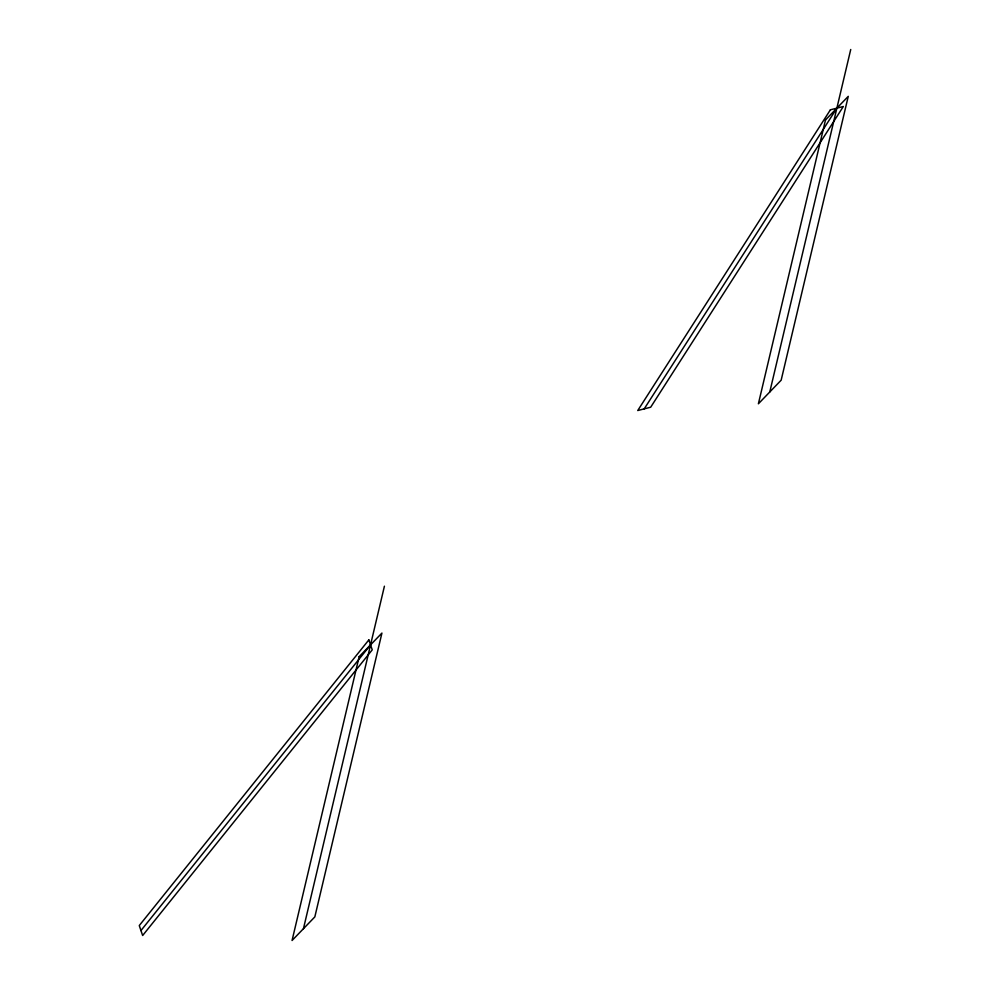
<?xml version="1.0" encoding="UTF-8"?>
<svg xmlns="http://www.w3.org/2000/svg" width="990" height="990" viewBox="0 0 990 990"><rect width="100%" height="100%" fill="white"/><g stroke="black" fill="none" stroke-linecap="round" stroke-linejoin="round"><path stroke-width="1.49" d="M303.447 928.694L384.417 586.204M769.774 391.99L850.732 49.5M644.218 408.87L836.872 108.158M140.964 930.538L370.545 644.861M359.16 656.667L292.062 940.5L314.832 916.901L381.93 633.068L359.16 656.667M825.487 119.963L758.39 403.796L781.16 380.185L848.257 96.352L825.487 119.963M830.4 109.816L637.746 410.528L650.69 407.212L843.332 106.499L830.4 109.816M368.849 639.887L139.268 925.563L142.647 935.513L372.24 649.848L368.849 639.887"/></g></svg>
